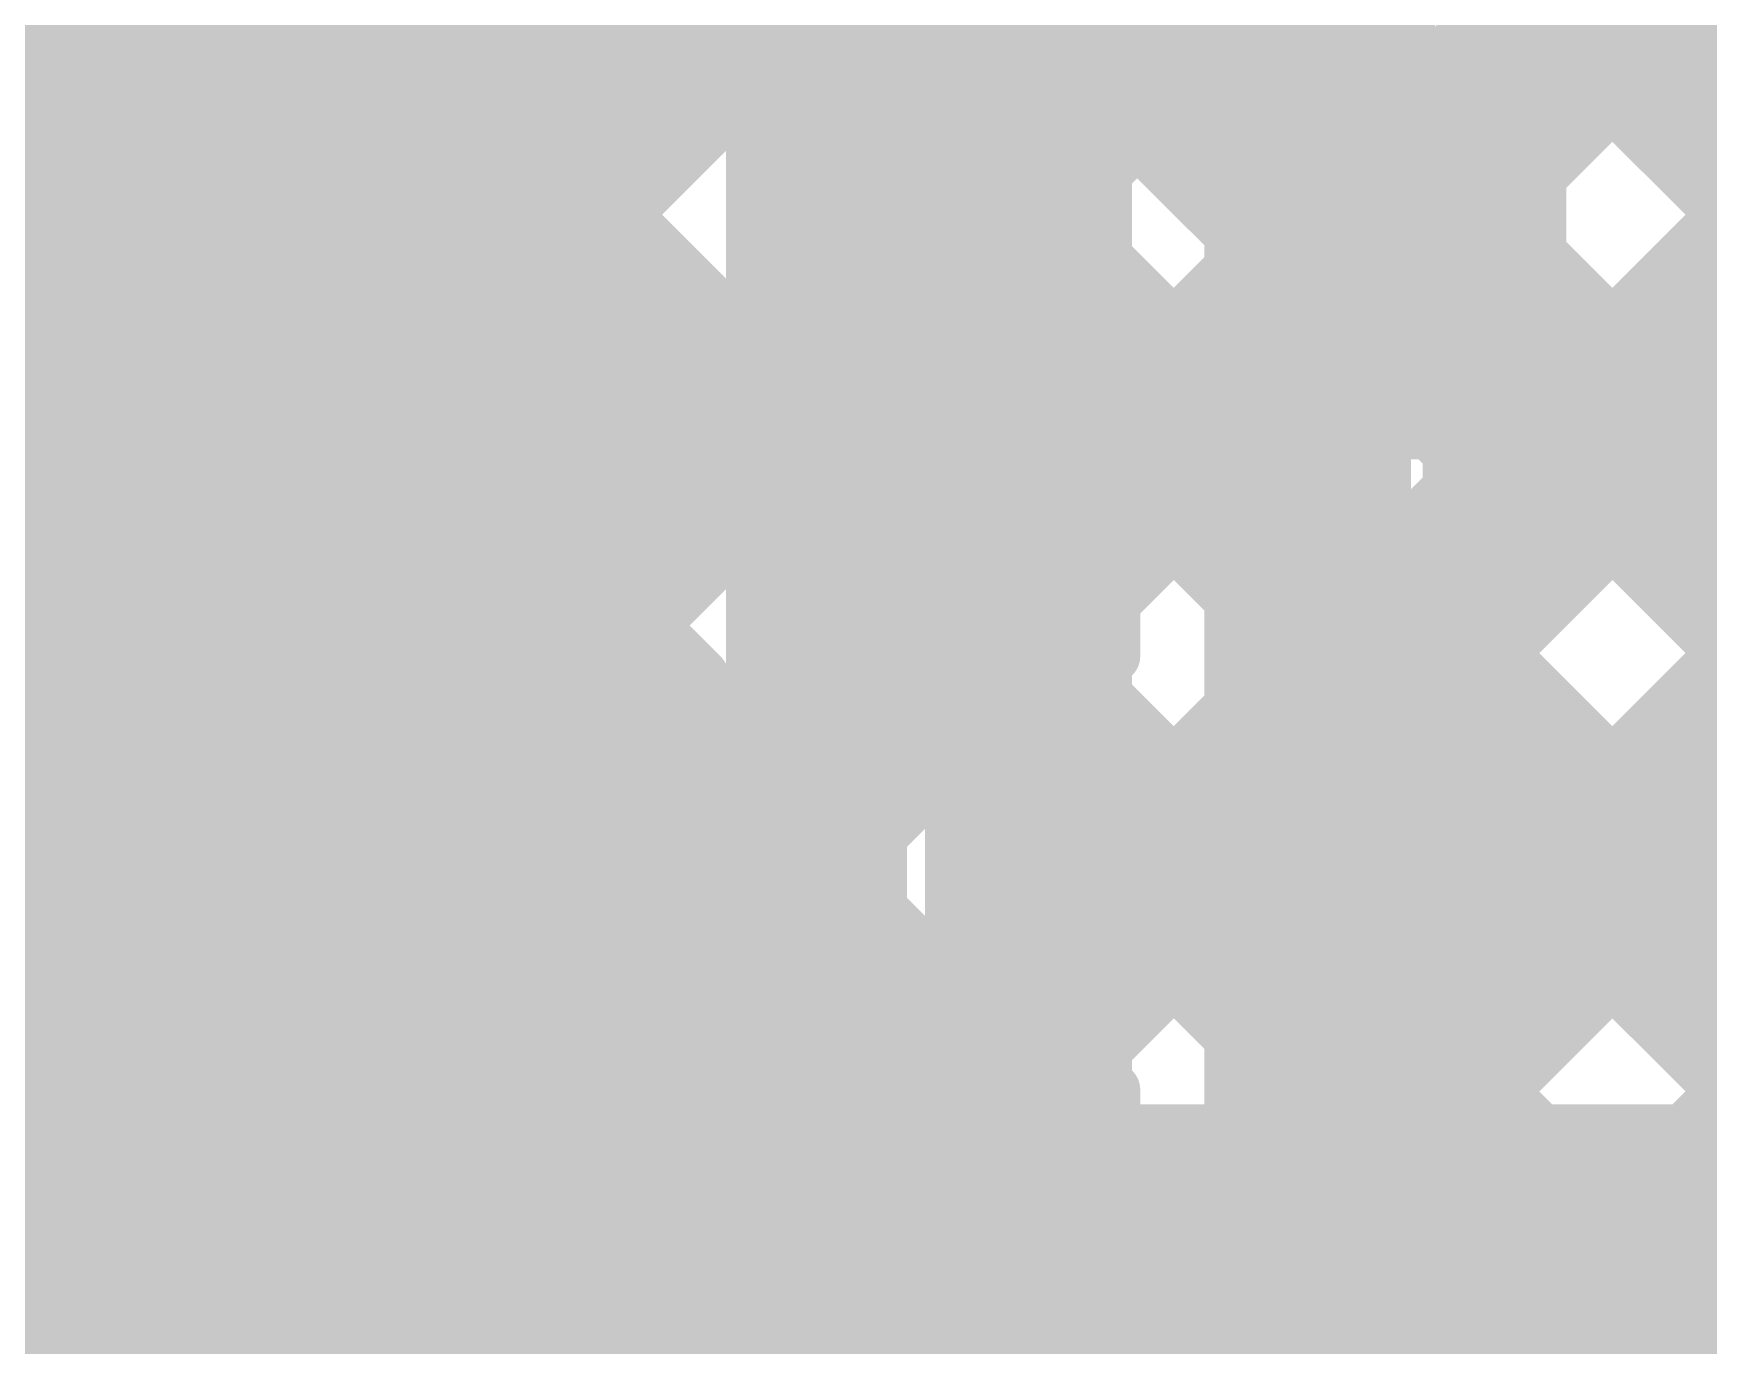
# Model space of a CAD drawing. Header units: millimetres. Extents: x 13 to 259, y -2 to 326.
# Drawn here: x 138.225 to 141.466, y 121.696 to 124.236 of the extents above; entities that cross this region are included whole.
import ezdxf

# ---------------------------------------------------------------- set-up
doc = ezdxf.new("R2010")
doc.units = ezdxf.units.MM
for name, color, linetype in [('BottomLayer', 5, 'Continuous'), ('ConnectLayer', 7, 'Continuous'), ('DrillDrawing', 1, 'Continuous'), ('Mechanical14', 56, 'Continuous'), ('Mechanical8', 56, 'Continuous'), ('MidLayer1', 16, 'Continuous'), ('MidLayer2', 76, 'Continuous'), ('MidLayer3', 90, 'Continuous'), ('MidLayer4', 156, 'Continuous'), ('MidLayer5', 130, 'Continuous'), ('MidLayer6', 216, 'Continuous'), ('MultiLayer', 9, 'Continuous'), ('TopLayer', 1, 'Continuous'), ('TopPaste', 8, 'Continuous'), ('TopSolder', 216, 'Continuous')]:
    doc.layers.add(name, color=color, linetype=linetype)

# ---------------------------------------------------------------- blocks, each defined once
blk = doc.blocks.new('SAMTEC_ASP_127797_01_185')
at = {"layer": 'Mechanical14', "const_width": 0.1}
for points in [[(-21.2852, 5.7404), (-21.8948, 5.7404)], [(-21.2852, 5.7404), (-21.8948, 5.7404)], [(-21.8948, 5.5994), (-21.8948, 5.7404)], [(-21.2852, 5.5994), (-21.2852, 5.7404)], [(-20.0152, 5.7404), (-20.6248, 5.7404)], [(-20.0152, 5.7404), (-20.6248, 5.7404)], [(-20.6248, 5.5994), (-20.6248, 5.7404)], [(-20.0152, 5.5994), (-20.0152, 5.7404)], [(-21.8948, 5.5994), (-22.0091, 5.5994)], [(-21.1709, 5.5994), (-21.2852, 5.5994)], [(-21.1709, 5.2438), (-21.1709, 5.5994)], [(-20.6248, 5.5994), (-20.7391, 5.5994)], [(-20.7391, 5.2438), (-20.7391, 5.5994)], [(-19.9009, 5.5994), (-20.0152, 5.5994)], [(-19.9009, 5.2438), (-19.9009, 5.5994)], [(-19.3548, 5.5994), (-19.4691, 5.5994)], [(-19.4691, 5.2438), (-19.4691, 5.5994)], [(-21.1709, 5.4864), (-22.0091, 5.4864)], [(-21.1709, 5.4864), (-22.0091, 5.4864)], [(-19.9009, 5.4864), (-20.7391, 5.4864)], [(-19.9009, 5.4864), (-20.7391, 5.4864)], [(-18.6309, 5.4864), (-19.4691, 5.4864)], [(-18.6309, 5.4864), (-19.4691, 5.4864)], [(-20.7391, 5.2438), (-21.1709, 5.2438)], [(-19.4691, 5.2438), (-19.9009, 5.2438)], [(-20.7391, 4.9162), (-21.1709, 4.9162)], [(-21.1709, 4.5606), (-21.1709, 4.9162)], [(-20.7391, 4.5606), (-20.7391, 4.9162)], [(-19.9009, 4.5606), (-19.9009, 4.9162)], [(-19.4691, 4.9162), (-19.9009, 4.9162)], [(-19.4691, 4.5606), (-19.4691, 4.9162)], [(-21.1709, 4.6736), (-22.0091, 4.6736)], [(-19.9009, 4.6736), (-20.7391, 4.6736)], [(-18.6309, 4.6736), (-19.4691, 4.6736)], [(-21.8948, 4.5606), (-22.0091, 4.5606)], [(-21.8948, 4.4196), (-21.8948, 4.5606)], [(-21.2852, 4.4196), (-21.2852, 4.5606)], [(-21.1709, 4.5606), (-21.2852, 4.5606)], [(-20.6248, 4.5606), (-20.7391, 4.5606)], [(-20.6248, 4.4196), (-20.6248, 4.5606)], [(-20.0152, 4.4196), (-20.0152, 4.5606)], [(-19.9009, 4.5606), (-20.0152, 4.5606)], [(-19.3548, 4.5606), (-19.4691, 4.5606)], [(-21.2852, 4.4196), (-21.8948, 4.4196)], [(-20.0152, 4.4196), (-20.6248, 4.4196)], [(-21.2852, 3.2004), (-21.8948, 3.2004)], [(-21.8948, 3.0594), (-21.8948, 3.2004)], [(-21.2852, 3.0594), (-21.2852, 3.2004)], [(-20.0152, 3.2004), (-20.6248, 3.2004)], [(-20.6248, 3.0594), (-20.6248, 3.2004)], [(-20.0152, 3.0594), (-20.0152, 3.2004)], [(-21.8948, 3.0594), (-22.0091, 3.0594)], [(-21.1709, 3.0594), (-21.2852, 3.0594)], [(-21.1709, 2.7038), (-21.1709, 3.0594)], [(-20.6248, 3.0594), (-20.7391, 3.0594)], [(-20.7391, 2.7038), (-20.7391, 3.0594)], [(-19.9009, 3.0594), (-20.0152, 3.0594)], [(-19.9009, 2.7038), (-19.9009, 3.0594)], [(-19.3548, 3.0594), (-19.4691, 3.0594)], [(-19.4691, 2.7038), (-19.4691, 3.0594)], [(-21.1709, 2.9464), (-22.0091, 2.9464)], [(-19.9009, 2.9464), (-20.7391, 2.9464)], [(-18.6309, 2.9464), (-19.4691, 2.9464)]]:
    blk.add_lwpolyline(points, dxfattribs=at)
at = {"layer": 'Mechanical14', "const_width": 0.05}
for points in [[(-21.9198, 5.7404, 1), (-21.8698, 5.7404, 1)], [(-21.9198, 5.7404, 1), (-21.8698, 5.7404, 1)], [(-21.9198, 5.7404, 1), (-21.8698, 5.7404, 1)], [(-21.3102, 5.7404, 1), (-21.2602, 5.7404, 1)], [(-21.3102, 5.7404, 1), (-21.2602, 5.7404, 1)], [(-21.3102, 5.7404, 1), (-21.2602, 5.7404, 1)], [(-20.6498, 5.7404, 1), (-20.5998, 5.7404, 1)], [(-20.6498, 5.7404, 1), (-20.5998, 5.7404, 1)], [(-20.6498, 5.7404, 1), (-20.5998, 5.7404, 1)], [(-20.0402, 5.7404, 1), (-19.9902, 5.7404, 1)], [(-20.0402, 5.7404, 1), (-19.9902, 5.7404, 1)], [(-20.0402, 5.7404, 1), (-19.9902, 5.7404, 1)], [(-21.9198, 5.5994, 1), (-21.8698, 5.5994, 1)], [(-21.9198, 5.5994, 1), (-21.8698, 5.5994, 1)], [(-21.3102, 5.5994, 1), (-21.2602, 5.5994, 1)], [(-21.3102, 5.5994, 1), (-21.2602, 5.5994, 1)], [(-21.1959, 5.5994, 1), (-21.1459, 5.5994, 1)], [(-21.1959, 5.5994, 1), (-21.1459, 5.5994, 1)], [(-20.7641, 5.5994, 1), (-20.7141, 5.5994, 1)], [(-20.7641, 5.5994, 1), (-20.7141, 5.5994, 1)], [(-20.6498, 5.5994, 1), (-20.5998, 5.5994, 1)], [(-20.6498, 5.5994, 1), (-20.5998, 5.5994, 1)], [(-20.0402, 5.5994, 1), (-19.9902, 5.5994, 1)], [(-20.0402, 5.5994, 1), (-19.9902, 5.5994, 1)], [(-19.9259, 5.5994, 1), (-19.8759, 5.5994, 1)], [(-19.9259, 5.5994, 1), (-19.8759, 5.5994, 1)], [(-19.4941, 5.5994, 1), (-19.4441, 5.5994, 1)], [(-19.4941, 5.5994, 1), (-19.4441, 5.5994, 1)], [(-21.1959, 5.4864, 1), (-21.1459, 5.4864, 1)], [(-21.1959, 5.4864, 1), (-21.1459, 5.4864, 1)], [(-20.7641, 5.4864, 1), (-20.7141, 5.4864, 1)], [(-20.7641, 5.4864, 1), (-20.7141, 5.4864, 1)], [(-19.9259, 5.4864, 1), (-19.8759, 5.4864, 1)], [(-19.9259, 5.4864, 1), (-19.8759, 5.4864, 1)], [(-19.4941, 5.4864, 1), (-19.4441, 5.4864, 1)], [(-19.4941, 5.4864, 1), (-19.4441, 5.4864, 1)], [(-21.1959, 5.2438, 1), (-21.1459, 5.2438, 1)], [(-21.1959, 5.2438, 1), (-21.1459, 5.2438, 1)], [(-20.7641, 5.2438, 1), (-20.7141, 5.2438, 1)], [(-20.7641, 5.2438, 1), (-20.7141, 5.2438, 1)], [(-19.9259, 5.2438, 1), (-19.8759, 5.2438, 1)], [(-19.9259, 5.2438, 1), (-19.8759, 5.2438, 1)], [(-19.4941, 5.2438, 1), (-19.4441, 5.2438, 1)], [(-19.4941, 5.2438, 1), (-19.4441, 5.2438, 1)], [(-21.1959, 4.9162, 1), (-21.1459, 4.9162, 1)], [(-21.1959, 4.9162, 1), (-21.1459, 4.9162, 1)], [(-20.7641, 4.9162, 1), (-20.7141, 4.9162, 1)], [(-20.7641, 4.9162, 1), (-20.7141, 4.9162, 1)], [(-19.9259, 4.9162, 1), (-19.8759, 4.9162, 1)], [(-19.9259, 4.9162, 1), (-19.8759, 4.9162, 1)], [(-19.4941, 4.9162, 1), (-19.4441, 4.9162, 1)], [(-19.4941, 4.9162, 1), (-19.4441, 4.9162, 1)], [(-21.1959, 4.6736, 1), (-21.1459, 4.6736, 1)], [(-20.7641, 4.6736, 1), (-20.7141, 4.6736, 1)], [(-19.9259, 4.6736, 1), (-19.8759, 4.6736, 1)], [(-19.4941, 4.6736, 1), (-19.4441, 4.6736, 1)], [(-21.9198, 4.5606, 1), (-21.8698, 4.5606, 1)], [(-21.9198, 4.5606, 1), (-21.8698, 4.5606, 1)], [(-21.3102, 4.5606, 1), (-21.2602, 4.5606, 1)], [(-21.3102, 4.5606, 1), (-21.2602, 4.5606, 1)], [(-21.1959, 4.5606, 1), (-21.1459, 4.5606, 1)], [(-21.1959, 4.5606, 1), (-21.1459, 4.5606, 1)], [(-20.7641, 4.5606, 1), (-20.7141, 4.5606, 1)], [(-20.7641, 4.5606, 1), (-20.7141, 4.5606, 1)], [(-20.6498, 4.5606, 1), (-20.5998, 4.5606, 1)], [(-20.6498, 4.5606, 1), (-20.5998, 4.5606, 1)], [(-20.0402, 4.5606, 1), (-19.9902, 4.5606, 1)], [(-20.0402, 4.5606, 1), (-19.9902, 4.5606, 1)], [(-19.9259, 4.5606, 1), (-19.8759, 4.5606, 1)], [(-19.9259, 4.5606, 1), (-19.8759, 4.5606, 1)], [(-19.4941, 4.5606, 1), (-19.4441, 4.5606, 1)], [(-19.4941, 4.5606, 1), (-19.4441, 4.5606, 1)], [(-21.9198, 4.4196, 1), (-21.8698, 4.4196, 1)], [(-21.9198, 4.4196, 1), (-21.8698, 4.4196, 1)], [(-21.3102, 4.4196, 1), (-21.2602, 4.4196, 1)], [(-21.3102, 4.4196, 1), (-21.2602, 4.4196, 1)], [(-20.6498, 4.4196, 1), (-20.5998, 4.4196, 1)], [(-20.6498, 4.4196, 1), (-20.5998, 4.4196, 1)], [(-20.0402, 4.4196, 1), (-19.9902, 4.4196, 1)], [(-20.0402, 4.4196, 1), (-19.9902, 4.4196, 1)], [(-21.9198, 3.2004, 1), (-21.8698, 3.2004, 1)], [(-21.9198, 3.2004, 1), (-21.8698, 3.2004, 1)], [(-21.3102, 3.2004, 1), (-21.2602, 3.2004, 1)], [(-21.3102, 3.2004, 1), (-21.2602, 3.2004, 1)], [(-20.6498, 3.2004, 1), (-20.5998, 3.2004, 1)], [(-20.6498, 3.2004, 1), (-20.5998, 3.2004, 1)], [(-20.0402, 3.2004, 1), (-19.9902, 3.2004, 1)], [(-20.0402, 3.2004, 1), (-19.9902, 3.2004, 1)], [(-21.9198, 3.0594, 1), (-21.8698, 3.0594, 1)], [(-21.9198, 3.0594, 1), (-21.8698, 3.0594, 1)], [(-21.3102, 3.0594, 1), (-21.2602, 3.0594, 1)], [(-21.3102, 3.0594, 1), (-21.2602, 3.0594, 1)], [(-21.1959, 3.0594, 1), (-21.1459, 3.0594, 1)], [(-21.1959, 3.0594, 1), (-21.1459, 3.0594, 1)], [(-20.7641, 3.0594, 1), (-20.7141, 3.0594, 1)], [(-20.7641, 3.0594, 1), (-20.7141, 3.0594, 1)], [(-20.6498, 3.0594, 1), (-20.5998, 3.0594, 1)], [(-20.6498, 3.0594, 1), (-20.5998, 3.0594, 1)], [(-20.0402, 3.0594, 1), (-19.9902, 3.0594, 1)], [(-20.0402, 3.0594, 1), (-19.9902, 3.0594, 1)], [(-19.9259, 3.0594, 1), (-19.8759, 3.0594, 1)], [(-19.9259, 3.0594, 1), (-19.8759, 3.0594, 1)], [(-19.4941, 3.0594, 1), (-19.4441, 3.0594, 1)], [(-19.4941, 3.0594, 1), (-19.4441, 3.0594, 1)], [(-21.1959, 2.9464, 1), (-21.1459, 2.9464, 1)], [(-20.7641, 2.9464, 1), (-20.7141, 2.9464, 1)], [(-19.9259, 2.9464, 1), (-19.8759, 2.9464, 1)], [(-19.4941, 2.9464, 1), (-19.4441, 2.9464, 1)]]:
    blk.add_lwpolyline(points, format="xyb", close=True, dxfattribs=at)
at = {"layer": 'Mechanical8', "const_width": 0.1}
for points in [[(-20.955, 3.175), (-20.955, 4.175)], [(-19.685, 3.175), (-19.685, 4.175)], [(-21.225, 3.175), (-22.225, 3.175)], [(-20.955, 3.175), (-21.955, 3.175)], [(-20.955, 2.175), (-20.955, 3.175)], [(-19.955, 3.175), (-20.955, 3.175)], [(-19.685, 3.175), (-20.685, 3.175)], [(-19.685, 2.175), (-19.685, 3.175)], [(-18.685, 3.175), (-19.685, 3.175)], [(-18.415, 3.175), (-19.415, 3.175)], [(-20.955, 1.905), (-20.955, 2.905)], [(-19.685, 1.905), (-19.685, 2.905)]]:
    blk.add_lwpolyline(points, dxfattribs=at)
at = {"layer": 'Mechanical8', "const_width": 0.05}
for points in [[(-20.98, 4.175, 1), (-20.93, 4.175, 1)], [(-19.71, 4.175, 1), (-19.66, 4.175, 1)], [(-21.98, 3.175, 1), (-21.93, 3.175, 1)], [(-21.25, 3.175, 1), (-21.2, 3.175, 1)], [(-20.98, 3.175, 1), (-20.93, 3.175, 1)], [(-20.98, 3.175, 1), (-20.93, 3.175, 1)], [(-20.98, 3.175, 1), (-20.93, 3.175, 1)], [(-20.98, 3.175, 1), (-20.93, 3.175, 1)], [(-20.71, 3.175, 1), (-20.66, 3.175, 1)], [(-19.98, 3.175, 1), (-19.93, 3.175, 1)], [(-19.71, 3.175, 1), (-19.66, 3.175, 1)], [(-19.71, 3.175, 1), (-19.66, 3.175, 1)], [(-19.71, 3.175, 1), (-19.66, 3.175, 1)], [(-19.71, 3.175, 1), (-19.66, 3.175, 1)], [(-19.44, 3.175, 1), (-19.39, 3.175, 1)], [(-20.98, 2.905, 1), (-20.93, 2.905, 1)], [(-19.71, 2.905, 1), (-19.66, 2.905, 1)]]:
    blk.add_lwpolyline(points, format="xyb", close=True, dxfattribs=at)
at = {"layer": 'TopLayer', "const_width": 0.32}
for points in [[(-22.385, 3.175, 1), (-22.065, 3.175, 1)], [(-21.115, 3.175, 1), (-20.795, 3.175, 1)], [(-19.845, 3.175, 1), (-19.525, 3.175, 1)]]:
    blk.add_lwpolyline(points, format="xyb", close=True, dxfattribs=at)
at = {"layer": 'TopPaste', "const_width": 0.32}
for points in [[(-22.385, 3.175, 1), (-22.065, 3.175, 1)], [(-21.115, 3.175, 1), (-20.795, 3.175, 1)], [(-19.845, 3.175, 1), (-19.525, 3.175, 1)]]:
    blk.add_lwpolyline(points, format="xyb", close=True, dxfattribs=at)
at = {"layer": 'TopSolder', "const_width": 0.4216}
for points in [[(-22.4358, 3.175, 1), (-22.0142, 3.175, 1)], [(-21.1658, 3.175, 1), (-20.7442, 3.175, 1)], [(-19.8958, 3.175, 1), (-19.4742, 3.175, 1)]]:
    blk.add_lwpolyline(points, format="xyb", close=True, dxfattribs=at)

msp = doc.modelspace()

# ---------------------------------------------------------------- linework, layer by layer
at = {"layer": 'BottomLayer', "const_width": 0.25}
for points in [[(138.4501, 123.2457, 1), (138.7, 123.2457, 1)], [(138.4501, 121.9757, 1), (138.7, 121.9757, 1)]]:
    msp.add_lwpolyline(points, format="xyb", close=True, dxfattribs=at)
at = {"layer": 'ConnectLayer', "const_width": 0.4}
for points in [[(134.0529, 119.6279), (146.9037, 132.4787)], [(138.9634, 123.6899), (146.9732, 131.6997)], [(137.6207, 123.1957), (146.05, 131.6251)], [(134.4825, 131.1064), (143.6361, 121.9527)], [(134.4825, 131.1064), (143.6361, 121.9527)], [(138.9634, 123.6899), (146.05, 130.7765)], [(138.9664, 121.1473), (148.0605, 130.2414)], [(140.69, 122.871), (148.0605, 130.2414)], [(139.0956, 120.428), (148.6533, 129.9857)], [(140.69, 122.0224), (148.6533, 129.9857)], [(133.3911, 129.6521), (143.3514, 119.6919)], [(133.3911, 129.6521), (143.3514, 119.6919)], [(133.255, 128.9397), (138.3891, 123.8056)], [(132.0132, 128.4844), (147.5967, 112.901)], [(139.225, 123.025), (139.2251, 128.3644)], [(139.765, 123.025), (139.765, 128.3644)], [(139.8425, 122.0234), (146.05, 128.231)], [(139.1357, 119.6195), (147.5507, 128.0345)], [(140.69, 121.1739), (147.5507, 128.0345)], [(139.1016, 122.9796), (144.0596, 127.9376)], [(139.1016, 122.9796), (144.0596, 127.9376)], [(137.8643, 120.8937), (144.4324, 127.4618)], [(139.4183, 122.4477), (144.4324, 127.4618)], [(140.69, 123.7195), (144.4324, 127.4618)], [(140.2668, 121.5992), (146.05, 127.3824)], [(140.15, 121.0107), (140.15, 126.875)], [(140.69, 121.0107), (140.69, 126.875)], [(140.6911, 121.1749), (146.05, 126.5339)], [(139.765, 123.643), (141.985, 125.863)], [(139.765, 125.8238), (143.035, 122.5538)], [(139.1364, 125.604), (143.3101, 121.4302)], [(139.1364, 125.604), (143.3101, 121.4302)], [(138.6856, 125.2062), (143.8309, 120.0609)], [(138.6856, 125.2062), (143.8309, 120.0609)], [(138.9332, 121.9626), (142.0642, 125.0936)], [(139.765, 124.9753), (143.035, 121.7053)], [(140.69, 124.8988), (143.6361, 121.9527)], [(137.6934, 122.4199), (140.15, 124.8765)], [(139.0924, 124.7993), (140.15, 123.7417)], [(139.7817, 121.9626), (142.4777, 124.6587)], [(137.865, 124.3298), (138.3891, 123.8056)], [(137.865, 124.3298), (138.3891, 123.8056)], [(137.865, 124.3297), (140.15, 122.0446)], [(140.6302, 121.9626), (142.8124, 124.1448)], [(139.765, 124.1267), (141.9292, 121.9626)], [(138.9678, 124.0754), (140.15, 122.8932)], [(138.9678, 124.0754), (139.225, 123.8182)], [(140.69, 124.0503), (143.3101, 121.4302)], [(138.6786, 122.5566), (140.15, 124.028)], [(137.8629, 123.4379), (138.3829, 123.9579)], [(137.8629, 123.4379), (138.3828, 123.9579)], [(138.9634, 123.6899), (139.225, 123.9516)], [(137.8288, 123.5174), (138.8467, 122.4995)], [(139.765, 123.2782), (141.0807, 121.9626)], [(141.4787, 121.9626), (142.8124, 123.2963)], [(140.69, 123.2017), (143.8309, 120.0609)], [(139.1343, 122.1637), (140.15, 123.1795)], [(139.1017, 122.9797), (139.225, 123.1031)], [(139.135, 123.0598), (143.8563, 118.3384)], [(139.135, 123.0598), (143.8563, 118.3384)], [(139.135, 123.0597), (139.1974, 122.9973)], [(138.775, 122.575), (139.225, 123.025)], [(133.8834, 118.6099), (138.1309, 122.8574)], [(137.6934, 122.4199), (138.1309, 122.8574)], [(139.0142, 122.8517), (142.0112, 119.8548)], [(137.6948, 122.8028), (138.1321, 122.3655)], [(137.6948, 122.8028), (138.1321, 122.3655)], [(137.8316, 121.7096), (138.8412, 122.7191)], [(138.697, 122.575), (138.8411, 122.7191)], [(138.6809, 122.6653), (143.3596, 117.9866)], [(138.6809, 122.6653), (138.7712, 122.575)], [(139.1579, 122.1941), (139.6059, 122.6422)], [(139.5792, 122.6155), (140.2321, 121.9626)], [(138.2804, 122.4869), (138.3685, 122.575)], [(138.3685, 122.575), (138.775, 122.575)], [(137.2548, 119.4357), (140.15, 122.3309)], [(140.69, 122.3532), (143.3514, 119.6919)], [(137.7872, 122.3157), (138.3058, 122.3157)], [(138.182, 122.3157), (141.26, 119.2376)], [(138.3058, 122.3157), (141.26, 119.3614)], [(137.7561, 121.9626), (138.0639, 122.2703)], [(137.8316, 121.7096), (138.3717, 122.2497)], [(139.0988, 122.2474), (140.15, 121.1961)], [(139.155, 122.1913), (139.3836, 121.9626)], [(138.5761, 122.035), (138.775, 122.035)], [(138.7804, 121.9626), (142.5524, 121.9626)], [(137.8643, 120.8937), (138.796, 121.8255)], [(137.8636, 121.7856), (138.3849, 121.2642)], [(137.8636, 121.7856), (138.3849, 121.2642)], [(137.8636, 121.7855), (139.3942, 120.2549)], [(138.9648, 121.5328), (139.8185, 120.6791)], [(140.69, 121.5047), (143.8563, 118.3384)]]:
    msp.add_lwpolyline(points, dxfattribs=at)
at = {"layer": 'ConnectLayer'}
for points, const_width in [([(139.165, 124.5157, 1), (137.9851, 124.5157, 1)], 0.4), ([(139.165, 124.5157, 1), (137.9851, 124.5157, 1)], 0.4), ([(139.665, 124.1267, 1), (139.865, 124.1267, 1)], 0.2), ([(138.8678, 124.0754, 1), (139.0678, 124.0754, 1)], 0.2), ([(138.8678, 124.0754, 1), (139.0678, 124.0754, 1)], 0.2), ([(140.59, 124.0503, 1), (140.79, 124.0503, 1)], 0.2), ([(140.05, 124.028, 1), (140.25, 124.028, 1)], 0.2), ([(138.2828, 123.9579, 1), (138.4828, 123.9579, 1)], 0.2), ([(138.2829, 123.9579, 1), (138.4829, 123.9579, 1)], 0.2), ([(139.125, 123.9516, 1), (139.325, 123.9516, 1)], 0.2), ([(139.165, 123.2457, 1), (137.9851, 123.2457, 1)], 0.4), ([(139.165, 123.2457, 1), (137.9851, 123.2457, 1)], 0.4), ([(139.125, 123.8182, 1), (139.325, 123.8182, 1)], 0.2), ([(138.2891, 123.8056, 1), (138.4891, 123.8056, 1)], 0.2), ([(138.2891, 123.8056, 1), (138.4891, 123.8056, 1)], 0.2), ([(138.2891, 123.8056, 1), (138.4891, 123.8056, 1)], 0.2), ([(140.05, 123.7417, 1), (140.25, 123.7417, 1)], 0.2), ([(138.8634, 123.6899, 1), (139.0634, 123.6899, 1)], 0.2), ([(138.8634, 123.6899, 1), (139.0634, 123.6899, 1)], 0.2), ([(138.8634, 123.6899, 1), (139.0634, 123.6899, 1)], 0.2), ([(140.59, 123.7195, 1), (140.79, 123.7195, 1)], 0.2), ([(139.665, 123.643, 1), (139.865, 123.643, 1)], 0.2), ([(139.665, 123.2782, 1), (139.865, 123.2782, 1)], 0.2), ([(139.065, 123.2457, 1), (139.265, 123.2457, 1)], 0.2), ([(139.065, 123.2457, 1), (139.265, 123.2457, 1)], 0.2), ([(139.065, 123.2457, 1), (139.265, 123.2457, 1)], 0.2), ([(139.065, 123.2457, 1), (139.265, 123.2457, 1)], 0.2), ([(140.59, 123.2017, 1), (140.79, 123.2017, 1)], 0.2), ([(140.05, 123.1795, 1), (140.25, 123.1795, 1)], 0.2), ([(139.125, 123.1031, 1), (139.325, 123.1031, 1)], 0.2), ([(139.035, 123.0598, 1), (139.235, 123.0598, 1)], 0.2), ([(139.035, 123.0598, 1), (139.235, 123.0598, 1)], 0.2), ([(139.035, 123.0597, 1), (139.235, 123.0597, 1)], 0.2), ([(139.125, 123.025, 1), (139.325, 123.025, 1)], 0.2), ([(139.125, 123.025, 1), (139.325, 123.025, 1)], 0.2), ([(139.665, 123.025, 1), (139.865, 123.025, 1)], 0.2), ([(139.665, 123.025, 1), (139.865, 123.025, 1)], 0.2), ([(139.665, 123.025, 1), (139.865, 123.025, 1)], 0.2), ([(139.0016, 122.9796, 1), (139.2016, 122.9796, 1)], 0.2), ([(139.0016, 122.9796, 1), (139.2016, 122.9796, 1)], 0.2), ([(139.0017, 122.9797, 1), (139.2017, 122.9797, 1)], 0.2), ([(139.0974, 122.9973, 1), (139.2974, 122.9973, 1)], 0.2), ([(140.05, 122.8932, 1), (140.25, 122.8932, 1)], 0.2), ([(138.0309, 122.8574, 1), (138.2309, 122.8574, 1)], 0.2), ([(138.0309, 122.8574, 1), (138.2309, 122.8574, 1)], 0.2), ([(138.9142, 122.8517, 1), (139.1142, 122.8517, 1)], 0.2), ([(138.9142, 122.8517, 1), (139.1142, 122.8517, 1)], 0.2), ([(140.59, 122.871, 1), (140.79, 122.871, 1)], 0.2), ([(138.7411, 122.7191, 1), (138.9411, 122.7191, 1)], 0.2), ([(138.7412, 122.7191, 1), (138.9412, 122.7191, 1)], 0.2), ([(138.5809, 122.6653, 1), (138.7809, 122.6653, 1)], 0.2), ([(138.5809, 122.6653, 1), (138.7809, 122.6653, 1)], 0.2), ([(139.5059, 122.6422, 1), (139.7059, 122.6422, 1)], 0.2), ([(139.5059, 122.6422, 1), (139.7059, 122.6422, 1)], 0.2), ([(139.5069, 122.6432, 1), (139.7069, 122.6432, 1)], 0.2), ([(139.4792, 122.6155, 1), (139.6792, 122.6155, 1)], 0.2), ([(139.165, 121.9757, 1), (137.9851, 121.9757, 1)], 0.4), ([(138.2685, 122.575, 1), (138.4685, 122.575, 1)], 0.2), ([(138.2685, 122.575, 1), (138.4685, 122.575, 1)], 0.2), ([(138.5786, 122.5566, 1), (138.7786, 122.5566, 1)], 0.2), ([(138.597, 122.575, 1), (138.797, 122.575, 1)], 0.2), ([(138.6712, 122.575, 1), (138.8712, 122.575, 1)], 0.2), ([(138.675, 122.575, 1), (138.875, 122.575, 1)], 0.2), ([(138.675, 122.575, 1), (138.875, 122.575, 1)], 0.2), ([(138.7467, 122.4995, 1), (138.9467, 122.4995, 1)], 0.2), ([(138.1804, 122.4869, 1), (138.3804, 122.4869, 1)], 0.2), ([(138.1804, 122.4869, 1), (138.3804, 122.4869, 1)], 0.2), ([(139.3183, 122.4477, 1), (139.5183, 122.4477, 1)], 0.2), ([(138.0321, 122.3655, 1), (138.2321, 122.3655, 1)], 0.2), ([(138.0321, 122.3655, 1), (138.2321, 122.3655, 1)], 0.2), ([(140.05, 122.3309, 1), (140.25, 122.3309, 1)], 0.2), ([(140.59, 122.3532, 1), (140.79, 122.3532, 1)], 0.2), ([(138.082, 122.3157, 1), (138.282, 122.3157, 1)], 0.2), ([(138.2058, 122.3157, 1), (138.4058, 122.3157, 1)], 0.2), ([(138.2058, 122.3157, 1), (138.4058, 122.3157, 1)], 0.2), ([(137.9639, 122.2703, 1), (138.1639, 122.2703, 1)], 0.2), ([(137.9639, 122.2703, 1), (138.1639, 122.2703, 1)], 0.2), ([(138.2717, 122.2497, 1), (138.4717, 122.2497, 1)], 0.2), ([(138.9988, 122.2474, 1), (139.1988, 122.2474, 1)], 0.2), ([(139.055, 122.1913, 1), (139.255, 122.1913, 1)], 0.2), ([(139.0569, 122.1932, 1), (139.2569, 122.1932, 1)], 0.2), ([(139.0579, 122.1941, 1), (139.2579, 122.1941, 1)], 0.2), ([(139.0579, 122.1941, 1), (139.2579, 122.1941, 1)], 0.2), ([(139.0343, 122.1637, 1), (139.2343, 122.1637, 1)], 0.2), ([(138.4761, 122.035, 1), (138.6761, 122.035, 1)], 0.2), ([(138.675, 122.035, 1), (138.875, 122.035, 1)], 0.2), ([(138.675, 122.035, 1), (138.875, 122.035, 1)], 0.2), ([(138.675, 122.035, 1), (138.875, 122.035, 1)], 0.2), ([(140.05, 122.0446, 1), (140.25, 122.0446, 1)], 0.2), ([(138.625, 121.9757, 1), (138.525, 121.9757, 1)], 0.4), ([(139.7425, 122.0234, 1), (139.9425, 122.0234, 1)], 0.2), ([(140.59, 122.0224, 1), (140.79, 122.0224, 1)], 0.2), ([(138.425, 121.9757, 1), (138.625, 121.9757, 1)], 0.2), ([(138.525, 121.9757, 1), (138.725, 121.9757, 1)], 0.2), ([(139.065, 121.9757, 1), (139.265, 121.9757, 1)], 0.2), ([(138.6804, 121.9626, 1), (138.8804, 121.9626, 1)], 0.2), ([(138.6804, 121.9626, 1), (138.8804, 121.9626, 1)], 0.2), ([(138.6804, 121.9626, 1), (138.8804, 121.9626, 1)], 0.2), ([(138.8332, 121.9626, 1), (139.0332, 121.9626, 1)], 0.2), ([(139.2836, 121.9626, 1), (139.4836, 121.9626, 1)], 0.2), ([(139.6817, 121.9626, 1), (139.8817, 121.9626, 1)], 0.2), ([(140.1321, 121.9626, 1), (140.3321, 121.9626, 1)], 0.2), ([(140.5302, 121.9626, 1), (140.7302, 121.9626, 1)], 0.2), ([(140.9807, 121.9626, 1), (141.1807, 121.9626, 1)], 0.2), ([(141.3787, 121.9626, 1), (141.5787, 121.9626, 1)], 0.2), ([(138.4925, 121.9288, 1), (138.6925, 121.9288, 1)], 0.2), ([(138.4925, 121.9288, 1), (138.6925, 121.9288, 1)], 0.2), ([(138.696, 121.8255, 1), (138.896, 121.8255, 1)], 0.2), ([(140.1668, 121.5992, 1), (140.3668, 121.5992, 1)], 0.2), ([(138.8648, 121.5328, 1), (139.0648, 121.5328, 1)], 0.2), ([(140.59, 121.5047, 1), (140.79, 121.5047, 1)], 0.2)]:
    msp.add_lwpolyline(points, format="xyb", close=True, dxfattribs=dict(at, const_width=const_width))
at = {"layer": 'ConnectLayer', "const_width": 0.4}
for points in [[(137.9872, 123.1957, -1.04335), (139.165, 123.2457)], [(139.165, 123.2457, -0.184858), (139.0142, 122.8517)], [(139.765, 123.025, -0.199574), (139.6059, 122.6422)], [(139.765, 123.025, -0.198912), (139.6069, 122.6432)], [(138.0639, 122.2703, -0.13202), (138.2804, 122.4869)], [(139.1579, 122.1941, -0.199574), (138.775, 122.035)], [(139.1569, 122.1932, -0.198912), (138.775, 122.035)], [(138.5925, 121.9288, -0.089113), (138.7804, 121.9626)], [(138.5925, 121.9288, -0.089113), (138.7804, 121.9626)]]:
    msp.add_lwpolyline(points, format="xyb", dxfattribs=at)
at = {"layer": 'DrillDrawing', "const_width": 0.0508}
for points in [[(138.448, 123.3727), (138.448, 123.4997)], [(138.448, 123.4997), (138.702, 123.4997)], [(138.702, 123.3727), (138.702, 123.4997)], [(138.321, 123.1187), (138.321, 123.3727)], [(138.321, 123.3727), (138.448, 123.3727)], [(138.702, 123.3727), (138.829, 123.3727)], [(138.829, 123.1187), (138.829, 123.3727)], [(138.321, 123.1187), (138.448, 123.1187)], [(138.448, 122.9917), (138.448, 123.1187)], [(138.702, 123.1187), (138.829, 123.1187)], [(138.702, 122.9917), (138.702, 123.1187)], [(138.448, 122.9917), (138.702, 122.9917)], [(138.448, 122.1027), (138.448, 122.2297)], [(138.448, 122.2297), (138.702, 122.2297)], [(138.702, 122.1027), (138.702, 122.2297)], [(138.321, 121.8487), (138.321, 122.1027)], [(138.321, 122.1027), (138.448, 122.1027)], [(138.702, 122.1027), (138.829, 122.1027)], [(138.829, 121.8487), (138.829, 122.1027)], [(138.321, 121.8487), (138.448, 121.8487)], [(138.448, 121.7217), (138.448, 121.8487)], [(138.702, 121.8487), (138.829, 121.8487)], [(138.702, 121.7217), (138.702, 121.8487)], [(138.448, 121.7217), (138.702, 121.7217)]]:
    msp.add_lwpolyline(points, dxfattribs=at)
at = {"layer": 'DrillDrawing', "const_width": 0.0254}
for points in [[(138.4353, 123.4997, 1), (138.4607, 123.4997, 1)], [(138.4353, 123.4997, 1), (138.4607, 123.4997, 1)], [(138.6893, 123.4997, 1), (138.7147, 123.4997, 1)], [(138.6893, 123.4997, 1), (138.7147, 123.4997, 1)], [(138.3083, 123.3727, 1), (138.3337, 123.3727, 1)], [(138.3083, 123.3727, 1), (138.3337, 123.3727, 1)], [(138.4353, 123.3727, 1), (138.4607, 123.3727, 1)], [(138.4353, 123.3727, 1), (138.4607, 123.3727, 1)], [(138.6893, 123.3727, 1), (138.7147, 123.3727, 1)], [(138.6893, 123.3727, 1), (138.7147, 123.3727, 1)], [(138.8163, 123.3727, 1), (138.8417, 123.3727, 1)], [(138.8163, 123.3727, 1), (138.8417, 123.3727, 1)], [(138.3083, 123.1187, 1), (138.3337, 123.1187, 1)], [(138.3083, 123.1187, 1), (138.3337, 123.1187, 1)], [(138.4353, 123.1187, 1), (138.4607, 123.1187, 1)], [(138.4353, 123.1187, 1), (138.4607, 123.1187, 1)], [(138.6893, 123.1187, 1), (138.7147, 123.1187, 1)], [(138.6893, 123.1187, 1), (138.7147, 123.1187, 1)], [(138.8163, 123.1187, 1), (138.8417, 123.1187, 1)], [(138.8163, 123.1187, 1), (138.8417, 123.1187, 1)], [(138.4353, 122.9917, 1), (138.4607, 122.9917, 1)], [(138.4353, 122.9917, 1), (138.4607, 122.9917, 1)], [(138.6893, 122.9917, 1), (138.7147, 122.9917, 1)], [(138.6893, 122.9917, 1), (138.7147, 122.9917, 1)], [(138.4353, 122.2297, 1), (138.4607, 122.2297, 1)], [(138.4353, 122.2297, 1), (138.4607, 122.2297, 1)], [(138.6893, 122.2297, 1), (138.7147, 122.2297, 1)], [(138.6893, 122.2297, 1), (138.7147, 122.2297, 1)], [(138.3083, 122.1027, 1), (138.3337, 122.1027, 1)], [(138.3083, 122.1027, 1), (138.3337, 122.1027, 1)], [(138.4353, 122.1027, 1), (138.4607, 122.1027, 1)], [(138.4353, 122.1027, 1), (138.4607, 122.1027, 1)], [(138.6893, 122.1027, 1), (138.7147, 122.1027, 1)], [(138.6893, 122.1027, 1), (138.7147, 122.1027, 1)], [(138.8163, 122.1027, 1), (138.8417, 122.1027, 1)], [(138.8163, 122.1027, 1), (138.8417, 122.1027, 1)], [(138.3083, 121.8487, 1), (138.3337, 121.8487, 1)], [(138.3083, 121.8487, 1), (138.3337, 121.8487, 1)], [(138.4353, 121.8487, 1), (138.4607, 121.8487, 1)], [(138.4353, 121.8487, 1), (138.4607, 121.8487, 1)], [(138.6893, 121.8487, 1), (138.7147, 121.8487, 1)], [(138.6893, 121.8487, 1), (138.7147, 121.8487, 1)], [(138.8163, 121.8487, 1), (138.8417, 121.8487, 1)], [(138.8163, 121.8487, 1), (138.8417, 121.8487, 1)], [(138.4353, 121.7217, 1), (138.4607, 121.7217, 1)], [(138.4353, 121.7217, 1), (138.4607, 121.7217, 1)], [(138.6893, 121.7217, 1), (138.7147, 121.7217, 1)], [(138.6893, 121.7217, 1), (138.7147, 121.7217, 1)]]:
    msp.add_lwpolyline(points, format="xyb", close=True, dxfattribs=at)
at = {"layer": 'MidLayer1', "const_width": 0.25}
for points in [[(138.4501, 123.2457, 1), (138.7, 123.2457, 1)], [(138.4501, 121.9757, 1), (138.7, 121.9757, 1)]]:
    msp.add_lwpolyline(points, format="xyb", close=True, dxfattribs=at)
at = {"layer": 'MidLayer2'}
for points, const_width in [([(139.2074, 125.25), (141.0125, 123.4449)], 0.2), ([(135.8066, 124.0257), (138.8981, 124.0257)], 0.2), ([(138.8981, 124.0257), (139.815, 123.1088)], 0.2), ([(137.1108, 123.7107), (138.7677, 123.7107)], 0.15), ([(138.7677, 123.7107), (139.5, 122.9783)], 0.15), ([(141.0125, 117.8875), (141.0125, 123.4449)], 0.2), ([(139.815, 120.6757), (139.815, 123.1088)], 0.2), ([(139.5, 120.8062), (139.5, 122.9783)], 0.15)]:
    msp.add_lwpolyline(points, dxfattribs=dict(at, const_width=const_width))
for points, const_width in [([(138.8481, 124.0257, 1), (138.9481, 124.0257, 1)], 0.1), ([(138.8481, 124.0257, 1), (138.9481, 124.0257, 1)], 0.1), ([(138.7302, 123.7107, 1), (138.8052, 123.7107, 1)], 0.075), ([(138.7302, 123.7107, 1), (138.8052, 123.7107, 1)], 0.075), ([(140.9625, 123.4449, 1), (141.0625, 123.4449, 1)], 0.1), ([(140.9625, 123.4449, 1), (141.0625, 123.4449, 1)], 0.1), ([(138.4501, 123.2457, 1), (138.7, 123.2457, 1)], 0.25), ([(139.765, 123.1088, 1), (139.865, 123.1088, 1)], 0.1), ([(139.765, 123.1088, 1), (139.865, 123.1088, 1)], 0.1), ([(139.4625, 122.9783, 1), (139.5375, 122.9783, 1)], 0.075), ([(139.4625, 122.9783, 1), (139.5375, 122.9783, 1)], 0.075), ([(138.4501, 121.9757, 1), (138.7, 121.9757, 1)], 0.25)]:
    msp.add_lwpolyline(points, format="xyb", close=True, dxfattribs=dict(at, const_width=const_width))
at = {"layer": 'MidLayer3'}
for points, const_width in [([(138.4501, 123.2457, 1), (138.7, 123.2457, 1)], 0.25), ([(138.438, 122.7557, 1), (138.538, 122.7557, 1)], 0.1), ([(138.438, 122.7557, 1), (138.538, 122.7557, 1)], 0.1), ([(138.4501, 121.9757, 1), (138.7, 121.9757, 1)], 0.25)]:
    msp.add_lwpolyline(points, format="xyb", close=True, dxfattribs=dict(at, const_width=const_width))
at = {"layer": 'MidLayer3', "const_width": 0.2}
for points in [[(136.5443, 122.7557), (138.488, 122.7557)], [(138.488, 122.7557), (141.7, 119.5437)]]:
    msp.add_lwpolyline(points, dxfattribs=at)
at = {"layer": 'MidLayer4', "const_width": 0.25}
for points in [[(138.4501, 123.2457, 1), (138.7, 123.2457, 1)], [(138.4501, 121.9757, 1), (138.7, 121.9757, 1)]]:
    msp.add_lwpolyline(points, format="xyb", close=True, dxfattribs=at)
at = {"layer": 'MidLayer5', "const_width": 0.25}
for points in [[(138.4501, 123.2457, 1), (138.7, 123.2457, 1)], [(138.4501, 121.9757, 1), (138.7, 121.9757, 1)]]:
    msp.add_lwpolyline(points, format="xyb", close=True, dxfattribs=at)
at = {"layer": 'MidLayer6', "const_width": 0.25}
for points in [[(138.4501, 123.2457, 1), (138.7, 123.2457, 1)], [(138.4501, 121.9757, 1), (138.7, 121.9757, 1)]]:
    msp.add_lwpolyline(points, format="xyb", close=True, dxfattribs=at)
at = {"layer": 'MultiLayer', "const_width": 0.25}
for points in [[(138.4501, 123.2457, 1), (138.7, 123.2457, 1)], [(138.4501, 121.9757, 1), (138.7, 121.9757, 1)]]:
    msp.add_lwpolyline(points, format="xyb", close=True, dxfattribs=at)
at = {"layer": 'TopLayer', "const_width": 0.25}
for points in [[(138.4501, 123.2457, 1), (138.7, 123.2457, 1)], [(138.4501, 121.9757, 1), (138.7, 121.9757, 1)]]:
    msp.add_lwpolyline(points, format="xyb", close=True, dxfattribs=at)

# ---------------------------------------------------------------- block references
at = {"rotation": 270}
msp.add_blockref('SAMTEC_ASP_127797_01_185', (135.4, 102.2907), dxfattribs=at)

doc.saveas('drawing.dxf')
